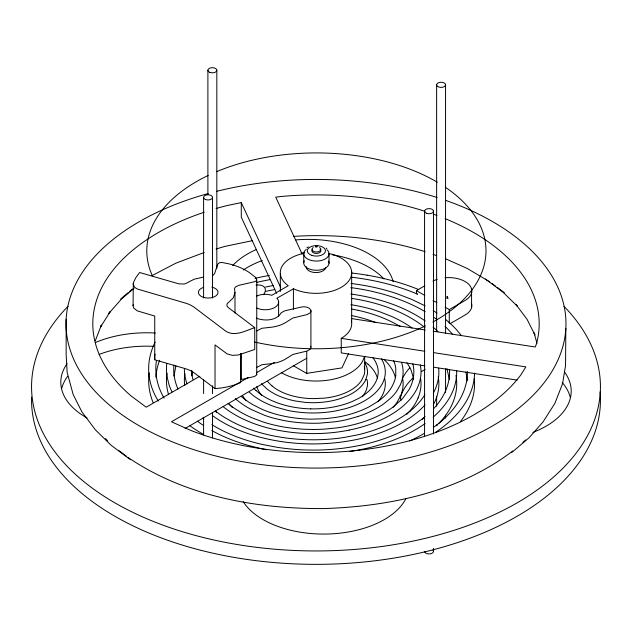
<?xml version="1.0" encoding="UTF-8"?>
<svg xmlns="http://www.w3.org/2000/svg" width="632" height="632" viewBox="0 0 632 632"><rect width="100%" height="100%" fill="white"/><g stroke="black" fill="none" stroke-linecap="round" stroke-linejoin="round"><path stroke-width="0.95" d="M351.376 320.961A35.708 20.619 0 0 1 341.24 338.333L341.24 352.917L424.799 365.841M240.642 353.391L240.642 382.55L239.639 383.024A53.562 30.928 0 0 1 221.461 387.945L215.03 388.648L194.411 373.038A26.765 15.452 0 0 0 185.137 368.598L154.737 359.782L154.745 356.006A53.562 30.928 0 0 1 155.069 354.07M173.84 365.114L173.705 370.305A143.298 82.729 0 0 0 175.119 380.622A139.238 80.39 0 0 0 178.003 389.059M155.891 377.312L156.175 374.105A161.46 93.22 0 0 1 159.667 360.264M395.75 375.779L395.75 368.022A76.109 43.94 0 0 0 394.242 362.302L393.46 360.438M173.926 376.016L175.894 366.023M212.66 275.686L214.572 273.593L217.779 264.129C220.031 260.779 225.032 263.489 227.978 263.639A53.562 30.928 0 0 1 253.464 275.844C256.007 276.903 258.504 281.098 254.522 281.722L239.015 285.293L235.799 286.762A7.063 4.076 0 0 0 234.519 289.014L234.986 292.498L234.986 313.061M256.774 279.723L256.718 374.902L254.522 376.482L241.305 379.524L240.531 378.386M191.788 375.677L192.562 371.15M234.986 292.498L233.295 297.791L228.571 302.428A7.15 4.124 0 0 0 226.904 304.592L227.093 306.18L228.31 307.602L254.728 327.605L254.728 349.472L238.485 354.947L232.521 355.374L227.109 353.88L215.03 344.914L215.03 388.648M154.737 359.782L154.737 316.047L137.247 310.857L133.708 308.06L133.068 305.762L133.32 282.733L135.935 277.503L139.64 272.503L178.564 283.792L183.959 284.029A7.15 4.124 0 0 0 187.333 282.686L194.356 279.147L203.046 277.203M133.068 305.762L133.32 304.6M263.607 294.71C267.502 289.251 264.674 285.119 258.828 284.985A7.221 4.171 0 0 0 256.055 285.166M95.266 340.838L101.389 325.022L100.559 327.06L110.102 311.75L108.815 313.409L121.684 298.825L134 288.366M365.833 379.524L367.374 374.278A48.988 28.282 0 0 0 367.421 370.328A51.366 29.657 0 0 0 364.783 362.673M348.548 353.691L341.959 367.887L306.607 373.362L293.248 365.652M433.339 393.104L434.121 391.587A124.409 71.827 0 0 0 436.119 386.982A122.134 70.515 0 0 0 438.26 379.192A121.352 70.065 0 0 0 438.679 368.187M433.339 404.764L434.121 403.248A124.409 71.827 0 0 0 436.665 397.094A122.134 70.515 0 0 0 438.26 390.853A121.407 70.097 0 0 0 438.245 376.719M424.886 394.724L424.033 396.051A117.623 67.908 0 0 1 420.154 401.265L419.071 402.537A114.748 66.249 0 0 1 410.176 411.045M422.389 419.3L423.732 417.91A125.002 72.166 0 0 0 425.02 416.504M120.672 299.015L128.114 292.687M129.56 291.463L132.436 289.022M512.789 450.94C459.148 491.941 389.976 506.477 323.671 508.578C255.755 508.918 184.884 496.191 127.909 457.355M522.854 442.392L525.721 439.959M511.486 452.725L528.952 437.889L543.054 421.899L554.928 403.271L562.599 383.569L565.545 365.549L565.837 328.292M410.168 411.045L408.722 412.198A115.545 66.708 0 0 1 402.481 416.622A117.394 67.774 0 0 1 397.378 419.735L395.608 420.738A121.075 69.899 0 0 1 382.139 427.137L380.14 427.935A121.344 70.057 0 0 1 371.663 430.961A119.488 68.991 0 0 1 358.186 434.737L343.95 437.502A117.236 67.687 0 0 1 331.658 438.979L326.665 439.358A120.838 69.765 0 0 1 303.96 439.564L301.432 439.438A121.66 70.239 0 0 1 291.399 438.624A121.123 69.931 0 0 1 281.501 437.32L276.626 436.491A119.89 69.22 0 0 1 267.067 434.484L262.399 433.299A120.846 69.773 0 0 1 246.804 428.275A122.956 70.989 0 0 1 232.592 421.955L225.197 417.815A124.117 71.661 0 0 1 221.729 415.619A123.935 71.558 0 0 1 215.275 410.966A112.607 65.009 0 0 0 216.5 412.277M256.892 330.899L261.893 328.277L272.163 327.131A28.653 16.543 0 0 0 286.975 321.696L292.861 318.03L307.01 314.594L310.02 312.943A7.221 4.171 0 0 0 310.691 309.814C308.882 306.954 304.964 306.544 301.891 306.939L284.732 310.833L281.248 312.753C276.429 320.969 264.326 321.253 256.268 318.141M256.892 367.342L261.893 364.719L272.163 363.574A28.653 16.543 0 0 0 286.975 358.139L292.861 354.473L307.01 351.044L310.02 349.393A7.221 4.171 0 0 0 310.691 346.257M436.72 424.957L433.41 427.398M306.86 247.878L308.337 246.883M151.957 275.678L175.838 263.181L204.168 252.508M328.79 253.487A35.708 20.619 0 0 1 346.921 283.041A35.708 20.619 0 0 1 293.517 288.753L276.856 298.241L277.172 298.525A13.39 7.734 0 0 1 273.664 308.045A13.39 7.734 0 0 1 256.813 308.045M199.815 376.253L146.205 407.206L131.401 396.185A223.183 128.857 0 0 1 204.175 212.241M248.036 377.573L171.454 421.781L190.54 430.329A223.183 128.857 0 0 0 520.823 374.934L525.84 366.892L433.544 352.617M256.545 372.659L274.414 362.341M351.827 277.25A165.861 95.756 0 0 1 375.25 281.058L378.521 281.761A164.296 94.855 0 0 1 394.423 285.877A166.903 96.364 0 0 1 403.587 288.808L406.574 289.859A168.507 97.289 0 0 1 415.295 293.232L417.602 294.204L416.449 293.54L416.449 290.625L424.751 285.83M185.073 428.504L306.749 358.249M445.133 307.184L449.273 309.577L465.057 300.469A23.21 13.398 0 0 0 469.323 284.906A23.21 13.398 0 0 0 445.015 277.756M450.103 323.679L465.057 315.044A23.21 13.398 0 0 0 471.567 303.471M254.728 327.605C245.832 330.607 234.859 337.03 225.735 331.144L194.411 307.436A26.765 15.452 0 0 0 185.137 302.997L137.247 288.99L134.569 287.252L133.068 283.894M357.72 416.599L346.913 419.608A86.181 49.754 0 0 1 335.45 421.749L319.484 423.163A94.358 54.478 0 0 1 283.255 420.391L275.599 418.676A88.662 51.192 0 0 1 264.69 415.343L251.473 409.591A96.688 55.821 0 0 1 235.27 398.602M216.057 249.016L225.182 246.33L252.2 240.713M256.821 282.362L260.013 281.635A163.009 94.113 0 0 1 269.769 279.668M349.141 430.084L353.651 429.112A107.709 62.181 0 0 0 378.639 421.007L380.511 420.154A106.753 61.636 0 0 0 385.962 417.483L389.423 415.595A108.072 62.394 0 0 0 394.313 412.601L395.869 411.566A107.851 62.268 0 0 0 407.932 401.446A104.588 60.38 0 0 0 413.028 395.316A104.367 60.253 0 0 0 416.219 390.213A104.896 60.561 0 0 0 417.515 387.613M280.766 287.686L241.282 202.603L227.354 205.495A223.183 128.857 0 0 0 216.065 208.536M293.517 236.376C337.788 233.643 382.739 238.446 425.115 251.67M310.818 408.864L313.622 408.888A64.409 37.185 0 0 0 324.714 408.296A66.731 38.528 0 0 0 352.324 401.454L358.581 398.444A61.225 35.345 0 0 0 364.064 395.008A64.195 37.059 0 0 0 377.604 376.862L378.134 373.844A59.534 34.373 0 0 0 378.031 369.325A61.912 35.748 0 0 0 372.967 357.807M351.455 318.567L425.36 330.007M433.141 331.208L535.241 347L536.434 343.911A223.183 128.857 0 0 0 445.126 218.656M341.24 338.333L424.799 351.258M433.544 367.192L517.095 380.116M260.163 448.412L249 445.592A145.676 84.103 0 0 1 240.373 442.953A145.968 84.277 0 0 1 234.804 441.01A142.682 82.373 0 0 1 216.578 433.102A145.052 83.748 0 0 1 211.791 430.534M270.227 412.451L273.387 413.454A85.415 49.312 0 0 0 283.239 415.998A86.963 50.205 0 0 0 311.205 419.158L325.338 418.7L335.663 417.436A83.005 47.921 0 0 0 345.593 415.429A84.775 48.941 0 0 0 369.056 406.85L378.536 401.059A78.155 45.125 0 0 0 384.398 396.177L386.097 394.463A82.35 47.542 0 0 0 395.735 375.779M433.062 254.388L436.594 255.597M418.747 289.59L415.579 288.326A172.41 99.54 0 0 0 405.807 284.779A174.053 100.488 0 0 0 399.076 282.63A175.269 101.191 0 0 0 388.696 279.739A173.437 100.133 0 0 0 367.105 275.181M432.999 300.785L436.846 302.404M445.402 258.693L467.214 268.466L489.753 281.848M425.036 305.833L411.788 299.41L397.417 293.88A154.169 89.009 0 0 0 388.34 291.02A151.87 87.682 0 0 0 382.115 289.314A154.959 89.468 0 0 0 359.466 284.661A156.87 90.566 0 0 0 351.123 283.492M416.449 290.625L424.736 295.405M433.157 310.581L436.996 313.077M491.98 283.507L495.709 286.28M497.273 287.449L504.336 292.703M485.329 278.981L502.701 291.913L517.134 305.999L515.886 304.387L527.072 319.318L534.933 334.936L534.095 332.874L536.931 343.231M118.508 450.355L126.345 456.193M130.405 459.638L111.366 445.465L95.55 430.021L81.891 411.851L73.17 394.526L67.134 372.327L66.147 354.212L66.147 319.223M202.39 418.179L203.599 419.079M365.162 361.891L368.116 364.277M271.997 385.891L274.58 387.898A50.505 29.159 0 0 0 302.957 397.915L307.034 398.365A46.729 26.979 0 0 0 313.195 398.595A47.677 27.524 0 0 0 319.31 398.358L323.687 398.184A48.656 28.092 0 0 0 361.504 380.511L364.135 374.839A48.656 28.092 0 0 0 364.245 366.465M249.3 392.219L253.132 395.45A77.815 44.927 0 0 0 275.592 407.055L287.584 410.373A70.729 40.835 0 0 0 297.072 411.985L303.55 412.633A75.232 43.434 0 0 0 335.79 410.918L344.796 408.88A69.528 40.14 0 0 0 353.185 406.171A71.582 41.325 0 0 0 373.37 394.621A70.318 40.598 0 0 0 385.18 374.421A68.801 39.721 0 0 0 381.357 358.779M105.347 438.6L107.456 440.662M326.152 248.084L326.823 248.818M245.982 400.451L242.451 395.608M461.012 335.11L456.454 329.675A158.948 91.766 0 0 0 449.431 322.731A158.142 91.3 0 0 0 445.528 319.405M240.531 356.519L241.305 357.657M163.396 396.928L162.408 395.079A159.556 92.122 0 0 1 159.857 389.462L159.138 387.566A161.057 92.983 0 0 1 157.407 381.831A160.797 92.833 0 0 1 156.065 374.105L155.804 368.274A158.411 91.458 0 0 1 156.452 360.501M302.135 254.064L275.734 197.176L281.082 196.489A223.183 128.857 0 0 1 424.925 211.293M276.611 293.303L241.282 217.179L241.282 202.603M446.982 368.74L449.376 379.437M401.691 362.863L402.292 365.059A89.554 51.706 0 0 1 400.214 385.046L396.525 391.461A84.143 48.577 0 0 1 391.311 397.536L384.675 403.177A91.877 53.049 0 0 1 357.72 416.591M256.663 374.065L256.774 374.484M168.381 394.25L167.125 388.562A148.615 85.802 0 0 1 166.516 379.002L166.611 377.083A151.751 87.611 0 0 1 167.03 373.251M465.989 371.932L467.325 380.748M412.87 363.961L413.36 366.315A100.259 57.883 0 0 1 408.912 389.849L402.458 398.681L393.404 406.779A102.163 58.981 0 0 1 375.621 417.081A102.416 59.131 0 0 1 365.17 421.244A100.836 58.215 0 0 1 353.88 424.617L349.954 425.557A97.02 56.019 0 0 1 337.78 427.777L325.148 429.073A104.888 60.554 0 0 1 290.846 428.038A102.929 59.424 0 0 1 278.357 425.976L274.304 425.083A98.782 57.03 0 0 1 262.572 421.797L251.631 417.649A106.081 61.249 0 0 1 244.853 414.442A107.598 62.118 0 0 1 228.097 403.516M329.011 254.262L329.035 263.212M303.739 253.795L303.747 262.754M471.567 288.895L471.567 307.666M449.273 309.577L449.273 323.181M445.56 84.83A4.464 2.575 0 0 1 438.861 87.066A4.464 2.575 0 0 1 438.861 82.602A4.464 2.575 0 0 1 445.56 84.83L445.56 333.309M445.56 368.804L445.56 392.472M445.56 415.145L445.56 418.108M436.633 84.83L436.633 331.334M436.633 396.414L436.633 406.273M433.497 211.183L433.497 434.018M433.497 548.402L433.497 551.357M424.57 211.183L424.57 435.993M364.664 356.337L364.664 368.97M351.653 271.649L351.653 322.675M310.92 310.612L310.92 347.055M306.749 351.447L306.749 373.796M293.406 288.69L293.406 309.293M280.332 273.814L280.332 291.471M278.609 301.63L278.609 316.348M241.298 354.015L241.305 379.524M216.823 70.255L216.823 268.442M212.526 197.382L212.526 297.956M212.526 385.718L212.526 393.602M212.526 412.333L212.526 437.976M207.896 70.255L207.896 194.49M203.599 197.382L203.599 297.956M203.599 379.8L203.599 393.602M203.599 417.27L203.599 435.014M432.936 550.109A4.464 2.575 0 0 1 430.155 553.853A4.464 2.575 0 0 1 424.57 551.357M211.831 287.11A9.82 5.672 0 0 1 216.263 295.626A9.82 5.672 0 0 1 200.897 296.171A9.82 5.672 0 0 1 203.48 287.41M445.568 200.336A249.972 144.317 0 0 1 500.892 420.873A249.972 144.317 0 0 1 115.395 409.868A249.972 144.317 0 0 1 208.149 193.558M216.721 191.306A249.972 144.317 0 0 1 437.123 197.516M433.299 214.137A223.183 128.857 0 0 1 436.949 215.465M303.194 253.487A35.708 20.619 0 0 0 288.239 285.704L271.807 295.326L271.318 295.144A13.39 7.734 0 0 0 256.45 296.203M325.693 267.786A9.82 5.672 0 0 1 315.068 272.542A9.82 5.672 0 0 1 306.18 266.72M255.036 278.341A171.912 99.256 0 0 1 269.335 275.433M352.229 273.087A171.225 98.853 0 0 1 359.703 274.035A169.668 97.96 0 0 1 367.105 275.181M155.156 342.117A168.625 97.36 0 0 0 151.68 350.483A164.818 95.156 0 0 0 150.44 354.726A168.302 97.162 0 0 0 149.523 358.992A168.175 97.099 0 0 0 150.922 384.619A165.118 95.329 0 0 0 154.959 395.04L156.001 397.086A166.737 96.261 0 0 0 158.332 401.138M164.091 398.152A158.008 91.221 0 0 1 163.396 396.928M189.892 425.723A158.276 91.379 0 0 0 194.111 428.694L200.842 432.944A159.351 91.996 0 0 0 203.188 434.303M409.789 440.946A152.367 87.966 0 0 0 421.868 434.753A153.845 88.82 0 0 0 424.143 433.433M436.72 424.957A153.623 88.693 0 0 0 444.027 418.842A151.561 87.508 0 0 0 447.338 415.659A150.574 86.932 0 0 0 450.411 412.404A152.367 87.966 0 0 0 457.015 403.967A154.382 89.136 0 0 0 459.219 400.498A152.604 88.109 0 0 0 464.899 388.009L465.934 384.367A150.432 86.853 0 0 0 466.977 378.884A152.107 87.816 0 0 0 467.411 373.378A152.233 87.888 0 0 0 467.419 371.537M435.527 432.367A161.618 93.307 0 0 0 444.359 425.921L446.413 424.246A159.335 91.988 0 0 0 457.299 413.683A158.814 91.687 0 0 0 463.138 406.234A160.015 92.383 0 0 0 470.524 392.614A159.311 91.98 0 0 0 472.554 386.618A157.415 90.882 0 0 0 474.561 373.125M266.009 291.328A144.933 83.677 0 0 1 274.699 289.582M265.487 287.062A154.469 89.183 0 0 1 273.53 285.482M350.91 287.639A144.602 83.487 0 0 1 371.679 291.273L380.267 293.39A151.743 87.603 0 0 1 399.369 299.473A151.625 87.54 0 0 1 409.568 303.652A150.858 87.098 0 0 1 421.426 309.546A147.248 85.012 0 0 1 425.139 311.671M434.168 317.533A147.248 85.012 0 0 1 436.119 318.955M445.054 326.42A148.093 85.502 0 0 1 449.755 331.152A149.91 86.552 0 0 1 452.599 334.407M166.785 363.503A151.751 87.611 0 0 0 166.611 365.422L166.516 367.342A148.615 85.802 0 0 0 167.125 376.901L168.949 384.461A147.706 85.281 0 0 0 171.951 391.88M202.825 425.044A149.65 86.402 0 0 1 197.318 421.133M211.902 424.696A140.494 81.109 0 0 0 218.143 428.314A139.419 80.493 0 0 0 222.504 430.597L224.747 431.696A134.9 77.886 0 0 0 241.487 438.545A137.823 79.569 0 0 0 249.158 441.018A140.051 80.856 0 0 0 262.478 444.493L276.334 447.156A143.085 82.61 0 0 0 284.835 448.357L287.686 448.688A139.174 80.351 0 0 0 307.895 450.031L313.693 450.103A133.937 77.333 0 0 0 325.267 449.81A136.322 78.7 0 0 0 348.011 447.519A138.424 79.916 0 0 0 364.427 444.391A137.168 79.19 0 0 0 372.327 442.384A135.611 78.297 0 0 0 379.99 440.109A135.248 78.084 0 0 0 389.77 436.649A135.39 78.163 0 0 0 401.194 431.68A136.994 79.095 0 0 0 424.404 417.238M266.254 449.7A147.13 84.941 0 0 1 260.913 448.586M349.543 451.548A146.316 84.475 0 0 0 358.755 449.976A144.538 83.448 0 0 0 376.514 445.805L379.366 444.975A141.45 81.662 0 0 0 387.716 442.289L390.426 441.318A143.93 83.092 0 0 0 408.225 433.639A143.124 82.626 0 0 0 417.381 428.575A142.437 82.239 0 0 0 421.655 425.881A141.213 81.528 0 0 0 425.052 423.551M433.141 417.175A142.611 82.334 0 0 0 436.507 414.094A142.943 82.531 0 0 0 447.503 401.02A140.667 81.212 0 0 0 450.561 395.877A140.762 81.267 0 0 0 455.712 381.736A140.28 80.991 0 0 0 456.699 370.937M350.894 294.006A136.496 78.81 0 0 1 380.804 300.398A137.428 79.34 0 0 1 403.959 308.93A138.242 79.814 0 0 1 413.217 313.567L415.429 314.799A141.007 81.41 0 0 1 421.757 318.67A139.19 80.359 0 0 1 425.083 320.922M351.913 298.423A131.211 75.753 0 0 1 359.766 299.773A130.168 75.153 0 0 1 379.872 304.735L384.651 306.283A128.983 74.465 0 0 1 391.619 308.827A130.548 75.366 0 0 1 398.294 311.615L400.459 312.603A132.72 76.622 0 0 1 410.713 317.92A133.147 76.875 0 0 1 419.98 323.829A131.63 75.99 0 0 1 425.02 327.645M433.046 327.1A138.131 79.751 0 0 1 437.952 331.634M449.526 369.736A130.421 75.303 0 0 1 449.573 372.983A132.451 76.472 0 0 1 449.202 377.841L448.957 379.461A134.782 77.815 0 0 1 447.401 385.899A135.635 78.305 0 0 1 441.523 398.476A133.202 76.899 0 0 1 433.433 408.904M184.378 368.891A132.554 76.527 0 0 0 184.418 370.573A133.131 76.867 0 0 0 187.017 383.948M192.918 379.374A126.526 73.051 0 0 1 191.575 370.36M212.328 415.508A131.014 75.642 0 0 0 221.832 421.742L223.862 422.911A127.854 73.818 0 0 0 234.677 428.346A127.395 73.549 0 0 0 246.448 433.031L248.905 433.876A130.579 75.39 0 0 0 256.45 436.206A129.829 74.955 0 0 0 269.54 439.445A127.237 73.462 0 0 0 308.329 443.877A127.064 73.359 0 0 0 319.618 443.814A128.32 74.086 0 0 0 336.398 442.669L339.155 442.361A128.517 74.197 0 0 0 347.347 441.215A126.21 72.87 0 0 0 360.611 438.616L363.195 438A122.174 70.539 0 0 0 370.787 435.938A124.085 71.645 0 0 0 378.11 433.599A126.068 72.783 0 0 0 382.826 431.885A126.361 72.957 0 0 0 391.832 428.109A127.04 73.344 0 0 0 404.164 421.639A125.547 72.483 0 0 0 407.917 419.285A124.828 72.064 0 0 0 409.726 418.076A122.395 70.666 0 0 0 422.389 407.64L423.732 406.25A125.002 72.166 0 0 0 425.02 404.843M350.926 304.679A119.969 69.267 0 0 1 353.462 305.106A119.819 69.18 0 0 1 358.494 306.062L360.983 306.583A121.075 69.907 0 0 1 368.322 308.345A119.243 68.849 0 0 1 375.455 310.391A117.141 67.632 0 0 1 380.077 311.9L391.09 316.213A121.779 70.31 0 0 1 397.291 319.136A122.071 70.476 0 0 1 403.153 322.296L406.858 324.524A121.786 70.31 0 0 1 412.103 328.048M351.503 309.032A108.988 62.924 0 0 1 358.194 310.336M358.202 310.32A109.652 63.303 0 0 1 386.974 319.65A116.162 67.063 0 0 1 397.749 325.061A117.189 67.656 0 0 1 400.261 326.539M223.151 406.692A110.805 63.974 0 0 0 229.282 411.203A112.875 65.167 0 0 0 237.861 416.362A113.807 65.704 0 0 0 243.446 419.182L249.332 421.781A110.568 63.84 0 0 0 255.494 424.143A109.534 63.239 0 0 0 264.081 426.908A107.29 61.944 0 0 0 268.521 428.117A110.071 63.548 0 0 0 287.039 431.759A111.114 64.148 0 0 0 294.204 432.636A109.036 62.955 0 0 0 349.156 430.116M351.36 315.534A100.962 58.286 0 0 1 352.782 315.818L356.993 316.75A102.534 59.195 0 0 1 373.038 321.53A103.364 59.677 0 0 1 376.072 322.675M420.296 364.901A104.88 60.554 0 0 1 417.46 387.606M241.535 396.596A89.12 51.453 0 0 0 253.061 404.788L261.237 408.951A82.381 47.566 0 0 0 270.227 412.451M255.976 390.552A70.199 40.527 0 0 1 253.511 388.127M310.818 408.888A68.153 39.35 0 0 1 256.039 390.529M272.013 385.883A52.993 30.597 0 0 1 267.731 381.507M261.553 383.616A60.964 35.194 0 0 0 262.722 384.967L266.807 388.822A55.474 32.027 0 0 0 271.736 392.282L275.449 394.344A58.776 33.931 0 0 0 295.191 400.957L304.94 402.355A53.515 30.897 0 0 0 314.855 402.695L317.327 402.616A56.327 32.516 0 0 0 340.561 398.523L348.485 395.379A51.176 29.546 0 0 0 353.644 392.527A53.823 31.079 0 0 0 365.81 379.524M149.191 372.793A168.175 97.099 0 0 0 150.922 396.288A165.118 95.329 0 0 0 153.102 402.568M460.365 421.663A158.814 91.687 0 0 0 463.138 417.894A160.015 92.383 0 0 0 470.524 404.275A159.311 91.98 0 0 0 473.076 396.264A157.415 90.882 0 0 0 474.537 382.084L474.434 380.053A159.351 91.996 0 0 0 474.324 378.702M437.573 424.712A142.611 82.334 0 0 1 436.507 425.755M438.616 423.653A142.943 82.531 0 0 0 448.594 410.982A141.284 81.568 0 0 0 451.446 405.799A140.762 81.267 0 0 0 456.043 391.603A140.28 80.991 0 0 0 455.972 375.416M184.868 373.804A129.773 74.924 0 0 0 184.647 375.487A132.554 76.527 0 0 0 184.418 382.242A133.131 76.867 0 0 0 184.686 385.607M406.771 414.3A107.851 62.268 0 0 0 407.932 413.107A104.588 60.38 0 0 0 413.905 405.72A104.367 60.253 0 0 0 416.219 401.881A104.896 60.561 0 0 0 418.084 397.963M420.738 379.232A104.88 60.554 0 0 1 418.044 397.955M232.355 407.506A95.187 54.96 0 0 1 229.116 403.927M393.215 407.213A84.143 48.577 0 0 0 396.525 403.121L400.222 396.714A89.554 51.706 0 0 0 402.726 378.931M378.086 401.581A70.318 40.598 0 0 0 385.299 384.303A68.801 39.721 0 0 0 384.833 379.002M261.553 395.277A60.964 35.194 0 0 1 256.726 386.571M362.689 396.256A53.752 31.031 0 0 0 366.355 389.889L367.374 385.947A48.988 28.282 0 0 0 367.421 381.997A51.366 29.657 0 0 0 366.923 379.39M368.093 364.285A61.983 35.787 0 0 1 377.399 378.015M384.319 359.829A79.987 46.183 0 0 1 393.452 372.098L394.242 373.97A76.124 43.948 0 0 1 395.371 377.683M406.882 362.776A95.756 55.284 0 0 1 407.869 364.237A92.77 53.562 0 0 1 411.385 370.984L413.36 377.976A99.319 57.338 0 0 1 413.589 379.548M432.975 281.106A23.21 13.398 0 0 1 437.194 279.328M364.135 357.341A48.656 28.092 0 0 1 330.844 379.714A48.656 28.092 0 0 1 281.272 372.58M445.331 187.238A169.605 97.921 0 0 1 432.873 322.02M425.47 325.828A169.605 97.921 0 0 1 254.514 342.015M152.367 275.757A169.605 97.921 0 0 1 208.149 175.459M216.847 171.564A169.605 97.921 0 0 1 437.376 182.229M563.989 306.307A284.44 164.217 0 0 1 315.968 550.946A284.44 164.217 0 0 1 68.035 306.275M600.084 391.927A284.44 164.217 0 0 1 320.456 564.329A284.44 164.217 0 0 1 31.608 397.07M232.726 265.503A85.762 49.517 0 0 1 256.418 249.482M295.808 239.915A85.762 49.517 0 0 1 393.183 281.785M243.296 270.006A85.762 49.517 0 0 1 262.256 260.526M301.14 252.958A85.762 49.517 0 0 1 304.679 252.832M332.298 254.759A85.762 49.517 0 0 1 383.901 278.91M564.368 371.79A85.762 49.517 0 0 1 532.879 432.422M401.146 400.277A85.762 49.517 0 0 1 400.064 395.814M402.789 377.968A85.762 49.517 0 0 1 409.86 367.777M400.356 398.389A85.762 49.517 0 0 1 413.707 377.438M421.394 371.64A85.762 49.517 0 0 1 425.218 369.317M562.156 382.431A85.762 49.517 0 0 1 570.269 397.267M87.082 417.965A85.762 49.517 0 0 1 67.103 363.653M95.55 342.489A85.762 49.517 0 0 1 155.496 333.048M61.683 388.569A85.762 49.517 0 0 1 67.648 376.285M99.121 354.433A85.762 49.517 0 0 1 153.726 346.344M405.902 498.656A85.762 49.517 0 0 1 326.42 534.048A85.762 49.517 0 0 1 243.202 501.65M328.601 261.087A12.648 7.3 0 0 1 316.126 270.283A12.648 7.3 0 0 1 304.324 260.795M320.068 249.387A4.464 2.575 0 0 1 319.452 252.721A4.464 2.575 0 0 1 313.654 252.879A4.464 2.575 0 0 1 312.485 249.601M319.547 247.57A4.464 2.575 0 0 1 319.547 251.212A4.464 2.575 0 0 1 313.235 251.212A4.464 2.575 0 0 1 313.235 247.57M327.028 249.814A12.648 7.3 0 0 1 324.437 259.397A12.648 7.3 0 0 1 307.658 259.049A12.648 7.3 0 0 1 306.267 249.387M447.108 296.59L446.903 298.336L448.088 298.415L447.108 296.59M209.737 72.34A4.464 2.575 0 0 0 216.8 70.523A4.464 2.575 0 0 0 210.535 67.901A4.464 2.575 0 0 0 209.737 72.34M426.418 213.268A4.464 2.575 0 0 0 433.473 211.444A4.464 2.575 0 0 0 427.216 208.829A4.464 2.575 0 0 0 426.418 213.268M205.44 199.467A4.464 2.575 0 0 0 212.502 197.65A4.464 2.575 0 0 0 206.237 195.027A4.464 2.575 0 0 0 205.44 199.467M315.945 246.922A0.893 0.514 0 0 0 317.28 246.472A0.893 0.514 0 0 0 315.945 246.03A0.893 0.514 0 0 0 315.945 246.922M311.853 255.383A9.077 5.238 0 0 0 325.464 250.849A9.077 5.238 0 0 0 311.853 246.306A9.077 5.238 0 0 0 311.853 255.383"/></g></svg>
